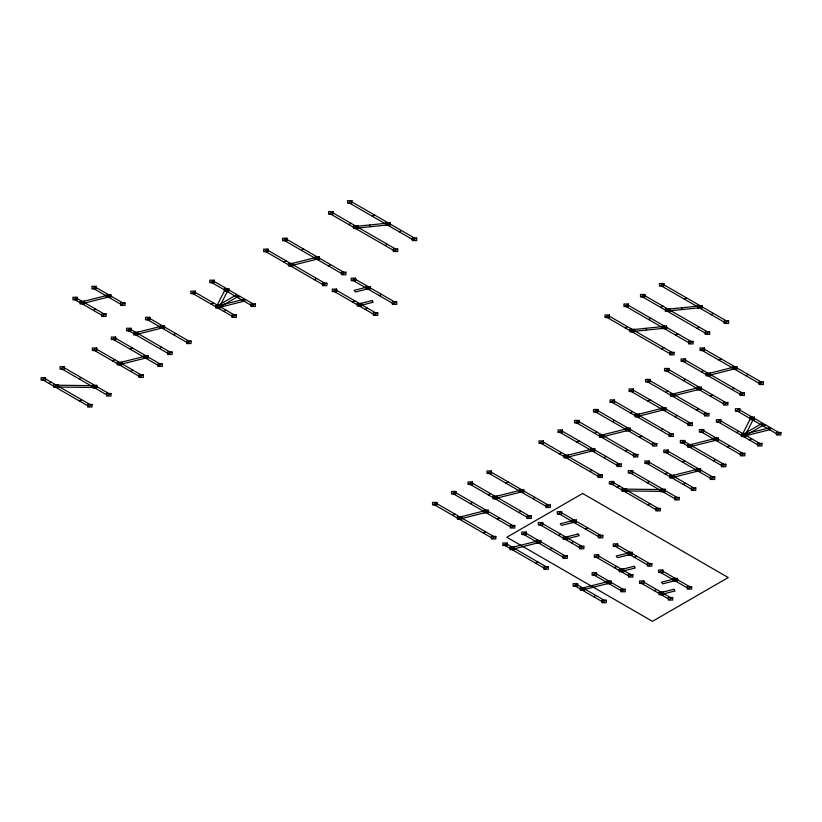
<?xml version="1.0" encoding="UTF-8"?>
<svg xmlns="http://www.w3.org/2000/svg" width="822" height="822" viewBox="0 0 822 822"><rect width="100%" height="100%" fill="white"/><g stroke="black" fill="none" stroke-linecap="round" stroke-linejoin="round"><path stroke-width="1.23" d="M75.357 299.938L77.556 298.674M81.142 303.287L83.341 302.013M107.548 296.639L109.747 295.375M93.503 310.418L95.712 309.154M129.003 330.917L131.201 329.643M48.95 383.391L51.149 382.117M134.787 334.256L136.997 332.982M54.745 386.73L56.944 385.467M161.194 327.618L163.403 326.344M225.485 290.505L227.694 289.241M78.963 378.829L81.172 377.565M130.225 349.237L132.434 347.963M301.469 250.371L303.678 249.097M112.604 360.95L114.803 359.676M211.1 304.089L213.299 302.815M283.847 262.084L286.046 260.81M348.805 224.581L351.015 223.307M372.263 216.227L374.462 214.953M118.389 364.29L120.587 363.016M216.885 307.428L219.084 306.154M289.632 265.424L291.831 264.15M354.601 227.92L356.799 226.646M173.586 334.77L175.785 333.496M237.866 297.656L240.075 296.382M159.54 348.549L161.739 347.274M223.82 311.435L226.029 310.161M93.533 387.244L95.742 385.97M144.795 357.652L146.994 356.378M316.038 258.786L318.237 257.512M79.487 401.023L81.697 399.749M130.749 371.431L132.959 370.157M386.823 224.642L389.032 223.368M328.43 265.938L330.629 264.663M314.384 279.716L316.583 278.442M399.215 231.794L401.413 230.52M385.169 245.573L387.378 244.298M366.889 288.46L369.109 287.197M352.504 302.044L354.703 300.77M358.3 305.383L360.498 304.109M379.281 295.612L381.48 294.338M365.235 309.391L367.434 308.116M625.223 327.916L627.422 326.642M660.724 307.407L662.933 306.144M648.671 319.563L650.87 318.289M684.181 299.064L686.38 297.79M631.008 331.256L633.207 329.982M666.519 310.757L668.718 309.483M663.241 327.978L665.44 326.704M698.751 307.469L700.95 306.205M675.622 335.129L677.831 333.855M711.133 314.62L713.342 313.357M661.587 348.908L663.786 347.634M697.087 328.399L699.296 327.135M470.39 503.65L472.588 502.386M505.9 483.151L508.099 481.877M576.921 442.144L579.12 440.88M612.431 421.645L614.63 420.381M647.942 401.146L650.14 399.872M683.452 380.648L685.651 379.374M718.962 360.139L721.161 358.875M452.768 515.363L454.967 514.089M488.278 494.865L490.477 493.59M559.289 453.857L561.498 452.593M594.799 433.358L597.008 432.084M630.31 412.86L632.519 411.586M665.82 392.361L668.029 391.087M701.33 371.852L703.529 370.588M458.553 518.703L460.752 517.439M494.063 498.204L496.262 496.93M565.084 457.207L567.283 455.933M600.594 436.698L602.793 435.434M636.105 416.199L638.304 414.925M671.615 395.701L673.814 394.426M707.126 375.202L709.324 373.928M484.959 512.065L487.158 510.791M520.47 491.566L522.669 490.292M591.491 450.559L593.689 449.285M627.001 430.06L629.2 428.786M662.511 409.562L664.71 408.287M698.022 389.053L700.221 387.789M733.532 368.554L735.731 367.28M497.351 519.216L499.55 517.942M532.862 498.718L535.06 497.444M603.882 457.71L606.081 456.436M639.382 437.212L641.592 435.937M674.893 416.713L677.102 415.439M710.403 396.204L712.612 394.94M745.914 375.705L748.123 374.431M483.305 532.995L485.504 531.721M518.816 512.496L521.014 511.222M589.836 471.489L592.035 470.225M625.347 450.99L627.546 449.716M660.857 430.492L663.056 429.218M696.357 409.993L698.566 408.719M731.868 389.484L734.077 388.22M505.242 545.664L507.441 544.39M682.794 443.161L684.993 441.887M617.199 487.292L619.398 486.018M511.037 549.004L513.236 547.729M688.579 446.5L690.778 445.226M622.984 490.631L625.182 489.357M537.444 542.366L539.643 541.092M572.975 521.878L575.194 520.614M714.986 439.852L717.185 438.588M751.051 419.035L753.271 417.771M647.212 482.73L649.411 481.456M682.722 462.231L684.921 460.957M558.59 535.461L560.789 534.187M665.09 473.945L667.289 472.671M736.666 432.619L738.865 431.345M564.375 538.8L566.584 537.526M670.886 477.284L673.084 476.01M742.451 435.958L744.66 434.694M549.826 549.517L552.035 548.243M585.367 529.029L587.566 527.755M727.378 447.004L729.576 445.74M763.443 426.186L765.642 424.912M535.78 563.296L537.989 562.022M571.321 542.808L573.52 541.534M713.332 460.793L715.53 459.519M749.397 439.965L751.596 438.701M661.782 491.145L663.981 489.871M697.292 470.636L699.491 469.372M647.736 504.924L649.935 503.65M683.246 484.415L685.445 483.151M628.933 554.182L631.152 552.918M575.585 586.271L577.784 584.997M614.548 567.766L616.757 566.502M634.389 557.326L636.588 556.062M581.37 589.61L583.569 588.347M620.343 571.105L622.542 569.841M607.777 582.973L609.975 581.699M593.731 596.751L595.94 595.477M654.363 590.751L656.573 589.487M674.184 580.311L676.403 579.048M660.158 594.101L662.357 592.826M681.479 307.798L682.024 309.565M645.969 328.297L646.513 330.074M369.561 224.961L370.095 226.738M55.875 385.199L55.804 386.998L94.602 387.511L94.674 385.713L55.875 385.199M624.124 489.1L624.052 490.898L662.84 491.402L662.912 489.604L624.124 489.1M225.084 289.621L216.494 306.534L219.474 307.048L228.074 290.125L225.084 289.621M750.65 418.151L742.061 435.074L745.051 435.578L753.64 418.655L750.65 418.151M76.23 297.903L74.021 299.177L102.75 315.761L104.959 314.487L76.23 297.903M95.188 286.96L92.978 288.234L121.707 304.818L123.906 303.544L95.188 286.96M44.398 378.223L42.199 379.497L88.735 406.366L90.944 405.092L44.398 378.223M63.356 367.28L61.157 368.554L107.692 395.423L109.901 394.149L63.356 367.28M95.66 348.631L93.461 349.895L139.997 376.764L142.206 375.5L95.66 348.631M114.618 337.688L112.419 338.952L158.954 365.821L161.153 364.557L114.618 337.688M129.876 328.872L127.677 330.146L168.787 353.881L170.986 352.617L129.876 328.872M148.833 317.929L146.624 319.203L187.745 342.938L189.944 341.675L148.833 317.929M194.156 291.759L191.958 293.033L233.068 316.768L235.277 315.504L194.156 291.759M213.114 280.816L210.915 282.09L252.025 305.825L254.234 304.561L213.114 280.816M266.903 249.765L264.705 251.029L323.632 285.049L325.831 283.785L266.903 249.765M285.861 238.822L283.662 240.086L342.589 274.106L344.788 272.842L285.861 238.822M331.872 212.251L329.673 213.525L394.416 250.905L396.625 249.641L331.872 212.251M350.83 201.308L348.62 202.582L413.374 239.962L415.572 238.699L350.83 201.308M235.842 295.211L216.885 306.154L219.084 307.428L238.041 296.485L235.842 295.211M335.571 289.724L333.362 290.988L374.483 314.734L376.682 313.459L335.571 289.724M354.529 278.781L352.319 280.045L393.44 303.791L395.639 302.517L354.529 278.781M608.28 315.586L606.081 316.86L670.834 354.241L673.033 352.977L608.28 315.586M627.237 304.643L625.039 305.918L689.781 343.298L691.99 342.024L627.237 304.643M643.79 295.088L641.592 296.362L706.334 333.742L708.543 332.468L643.79 295.088M662.748 284.145L660.549 285.419L725.292 322.799L727.501 321.525L662.748 284.145M435.824 503.043L433.626 504.318L492.553 538.338L494.752 537.064L435.824 503.043M454.782 492.101L452.583 493.375L511.51 527.395L513.709 526.121L454.782 492.101M471.335 482.545L469.136 483.809L528.063 517.829L530.262 516.565L471.335 482.545M490.292 471.602L488.093 472.866L547.02 506.886L549.219 505.622L490.292 471.602M542.356 441.537L540.157 442.811L599.084 476.832L601.283 475.558L542.356 441.537M561.313 430.594L559.114 431.869L618.041 465.889L620.24 464.615L561.313 430.594M577.866 421.039L575.667 422.313L634.594 456.333L636.793 455.059L577.866 421.039M596.823 410.096L594.625 411.36L653.541 445.39L655.751 444.116L596.823 410.096M613.376 400.54L611.178 401.804L670.105 435.824L672.304 434.561L613.376 400.54M632.334 389.587L630.125 390.861L689.052 424.882L691.261 423.618L632.334 389.587M648.887 380.031L646.678 381.305L705.605 415.326L707.814 414.052L648.887 380.031M667.844 369.088L665.635 370.362L724.562 404.383L726.771 403.109L667.844 369.088M684.397 359.533L682.188 360.807L741.115 394.827L743.324 393.553L684.397 359.533M703.355 348.59L701.145 349.864L760.073 383.884L762.282 382.61L703.355 348.59M582.613 493.477L506.804 537.249L652.432 621.329L728.241 577.558L582.613 493.477M506.116 543.619L503.917 544.894L545.027 568.629L547.236 567.365L506.116 543.619M525.073 532.677L522.874 533.951L563.984 557.686L566.194 556.422L525.073 532.677M541.647 523.141L539.448 524.405L580.568 548.151L582.767 546.877L541.647 523.141M560.604 512.188L558.405 513.462L599.526 537.198L601.725 535.934L560.604 512.188M612.647 482.124L610.448 483.387L656.984 510.257L659.182 508.993L612.647 482.124M631.604 471.181L629.395 472.445L675.941 499.314L678.14 498.04L631.604 471.181M648.157 461.615L645.948 462.889L692.494 489.758L694.693 488.484L648.157 461.615M667.115 450.672L664.906 451.946L711.451 478.815L713.65 477.541L667.115 450.672M683.668 441.116L681.459 442.39L722.579 466.125L724.778 464.851L683.668 441.116M702.625 430.173L700.416 431.447L741.536 455.183L743.735 453.908L702.625 430.173M719.723 420.299L717.524 421.573L758.644 445.308L760.843 444.034L719.723 420.299M738.68 409.356L736.481 410.62L777.602 434.365L779.801 433.091L738.68 409.356M761.408 423.741L742.451 434.694L744.66 435.958L763.607 425.015L761.408 423.741M597.615 555.446L595.405 556.72L629.59 576.448L631.789 575.174L597.615 555.446M616.572 544.503L614.363 545.777L648.548 565.505L650.747 564.231L616.572 544.503M576.458 584.237L574.249 585.5L602.978 602.094L605.187 600.82L576.458 584.237M595.416 573.294L593.207 574.557L621.935 591.152L624.134 589.877L595.416 573.294M642.866 581.575L640.657 582.839L669.406 599.433L671.605 598.169L642.866 581.575M661.813 570.622L659.614 571.896L688.363 588.49L690.562 587.227L661.813 570.622M108.031 295.18L81.625 301.828L82.868 303.472L109.275 296.834L108.031 295.18M316.521 257.327L290.115 263.965L291.358 265.609L317.765 258.971L316.521 257.327M243.774 299.321L217.368 305.969L218.611 307.613L245.018 300.975L243.774 299.321M161.677 326.159L135.27 332.797L136.514 334.441L162.92 327.803L161.677 326.159M367.383 287.012L354.179 290.33L355.423 291.974L368.626 288.656L367.383 287.012M145.278 356.193L118.871 362.831L120.115 364.485L146.522 357.837L145.278 356.193M371.976 300.605L358.772 303.924L360.015 305.568L373.219 302.249L371.976 300.605M734.005 367.095L707.598 373.743L708.841 375.387L735.248 368.739L734.005 367.095M698.495 387.594L672.088 394.241L673.331 395.885L699.738 389.248L698.495 387.594M662.984 408.102L636.577 414.74L637.821 416.384L664.227 409.746L662.984 408.102M627.474 428.601L601.067 435.239L602.31 436.893L628.717 430.245L627.474 428.601M591.963 449.1L565.557 455.748L566.81 457.392L593.217 450.744L591.963 449.1M715.469 438.393L689.062 445.041L690.305 446.685L716.712 440.047L715.469 438.393M520.953 490.107L494.546 496.745L495.789 498.389L522.196 491.751L520.953 490.107M769.341 427.861L742.934 434.499L744.177 436.153L770.584 429.505L769.341 427.861M485.442 510.606L459.036 517.244L460.279 518.898L486.686 512.25L485.442 510.606M697.765 469.177L671.358 475.825L672.602 477.469L699.008 470.831L697.765 469.177M573.468 520.429L560.265 523.748L561.508 525.392L574.712 522.073L573.468 520.429M537.917 540.907L511.51 547.544L512.753 549.199L539.16 542.551L537.917 540.907M578.061 534.023L564.858 537.341L566.101 538.985L579.304 535.667L578.061 534.023M629.426 552.733L616.223 556.052L617.476 557.706L630.679 554.377L629.426 552.733M634.019 566.327L620.816 569.646L622.059 571.3L635.262 567.981L634.019 566.327M608.259 581.514L581.853 588.151L583.096 589.806L609.503 583.158L608.259 581.514M674.677 578.863L661.474 582.182L662.717 583.826L675.92 580.507L674.677 578.863M673.835 589.312L660.631 592.641L661.874 594.285L675.078 590.967L673.835 589.312M387.676 223.122L355.433 226.399L355.967 228.167L388.21 224.899L387.676 223.122M699.594 305.959L667.351 309.236L667.885 311.004L700.139 307.726L699.594 305.959M664.084 326.457L631.841 329.735L632.375 331.502L664.628 328.235L664.084 326.457M351.929 200.671L347.521 200.671L347.521 203.219L351.929 203.219L351.929 200.671M332.972 211.624L328.564 211.624L328.564 214.162L332.972 214.162L332.972 211.624M390.142 222.741L385.744 222.741L385.744 225.279L390.142 225.279L390.142 222.741M357.899 226.009L353.501 226.009L353.501 228.557L357.899 228.557L357.899 226.009M416.682 238.061L412.274 238.061L412.274 240.599L416.682 240.599L416.682 238.061M286.96 238.185L282.562 238.185L282.562 240.723L286.96 240.723L286.96 238.185M397.725 249.004L393.317 249.004L393.317 251.542L397.725 251.542L397.725 249.004M268.003 249.128L263.605 249.128L263.605 251.666L268.003 251.666L268.003 249.128M319.357 256.885L314.96 256.885L314.96 259.423L319.357 259.423L319.357 256.885M292.94 263.523L288.532 263.523L288.532 266.061L292.94 266.061L292.94 263.523M345.887 272.205L341.49 272.205L341.49 274.743L345.887 274.743L345.887 272.205M355.628 278.144L351.22 278.144L351.22 280.682L355.628 280.682L355.628 278.144M214.213 280.179L209.816 280.179L209.816 282.727L214.213 282.727L214.213 280.179M326.93 283.148L322.532 283.148L322.532 285.686L326.93 285.686L326.93 283.148M663.847 283.508L659.45 283.508L659.45 286.056L663.847 286.056L663.847 283.508M96.287 286.323L91.879 286.323L91.879 288.861L96.287 288.861L96.287 286.323M370.208 286.559L365.811 286.559L365.811 289.108L370.208 289.108L370.208 286.559M228.804 288.604L224.396 288.604L224.396 291.142L228.804 291.142L228.804 288.604M336.671 289.087L332.263 289.087L332.263 291.625L336.671 291.625L336.671 289.087M195.256 291.132L190.858 291.132L190.858 293.67L195.256 293.67L195.256 291.132M644.89 294.451L640.492 294.451L640.492 296.999L644.89 296.999L644.89 294.451M110.867 294.749L106.47 294.749L106.47 297.287L110.867 297.287L110.867 294.749M77.33 297.266L72.922 297.266L72.922 299.814L77.33 299.814L77.33 297.266M84.45 301.376L80.042 301.376L80.042 303.924L84.45 303.924L84.45 301.376M396.738 301.88L392.341 301.88L392.341 304.417L396.738 304.417L396.738 301.88M125.016 302.907L120.608 302.907L120.608 305.455L125.016 305.455L125.016 302.907M361.598 303.482L357.19 303.482L357.19 306.02L361.598 306.02L361.598 303.482M255.334 303.924L250.926 303.924L250.926 306.462L255.334 306.462L255.334 303.924M628.337 304.006L623.939 304.006L623.939 306.555L628.337 306.555L628.337 304.006M220.183 305.517L215.785 305.517L215.785 308.065L220.183 308.065L220.183 305.517M702.07 305.579L697.662 305.579L697.662 308.116L702.07 308.116L702.07 305.579M669.817 308.846L665.419 308.846L665.419 311.384L669.817 311.384L669.817 308.846M377.781 312.822L373.383 312.822L373.383 315.371L377.781 315.371L377.781 312.822M106.059 313.85L101.651 313.85L101.651 316.398L106.059 316.398L106.059 313.85M236.376 314.867L231.968 314.867L231.968 317.405L236.376 317.405L236.376 314.867M609.379 314.96L604.982 314.96L604.982 317.498L609.379 317.498L609.379 314.96M149.933 317.292L145.525 317.292L145.525 319.84L149.933 319.84L149.933 317.292M728.6 320.888L724.192 320.888L724.192 323.436L728.6 323.436L728.6 320.888M164.513 325.718L160.115 325.718L160.115 328.255L164.513 328.255L164.513 325.718M666.56 326.077L662.152 326.077L662.152 328.615L666.56 328.615L666.56 326.077M130.975 328.245L126.567 328.245L126.567 330.783L130.975 330.783L130.975 328.245M634.307 329.345L629.909 329.345L629.909 331.893L634.307 331.893L634.307 329.345M709.643 331.841L705.235 331.841L705.235 334.379L709.643 334.379L709.643 331.841M138.096 332.355L133.688 332.355L133.688 334.893L138.096 334.893L138.096 332.355M115.717 337.051L111.319 337.051L111.319 339.589L115.717 339.589L115.717 337.051M191.043 341.038L186.645 341.038L186.645 343.575L191.043 343.575L191.043 341.038M693.09 341.397L688.682 341.397L688.682 343.935L693.09 343.935L693.09 341.397M96.76 347.994L92.362 347.994L92.362 350.532L96.76 350.532L96.76 347.994M704.454 347.953L700.046 347.953L700.046 350.501L704.454 350.501L704.454 347.953M172.096 351.98L167.688 351.98L167.688 354.518L172.096 354.518L172.096 351.98M674.132 352.34L669.725 352.34L669.725 354.878L674.132 354.878L674.132 352.34M148.114 355.751L143.716 355.751L143.716 358.289L148.114 358.289L148.114 355.751M685.497 358.895L681.089 358.895L681.089 361.444L685.497 361.444L685.497 358.895M121.697 362.389L117.289 362.389L117.289 364.927L121.697 364.927L121.697 362.389M162.263 363.92L157.855 363.92L157.855 366.458L162.263 366.458L162.263 363.92M64.455 366.643L60.057 366.643L60.057 369.181L64.455 369.181L64.455 366.643M736.851 366.653L732.443 366.653L732.443 369.201L736.851 369.201L736.851 366.653M668.944 368.451L664.536 368.451L664.536 370.999L668.944 370.999L668.944 368.451M710.424 373.291L706.016 373.291L706.016 375.829L710.424 375.829L710.424 373.291M143.305 374.863L138.897 374.863L138.897 377.401L143.305 377.401L143.305 374.863M45.508 377.586L41.1 377.586L41.1 380.134L45.508 380.134L45.508 377.586M649.986 379.404L645.578 379.404L645.578 381.942L649.986 381.942L649.986 379.404M763.381 381.973L758.973 381.973L758.973 384.521L763.381 384.521L763.381 381.973M58.043 384.83L53.636 384.83L53.636 387.368L58.043 387.368L58.043 384.83M96.852 385.343L92.454 385.343L92.454 387.892L96.852 387.892L96.852 385.343M701.341 387.162L696.933 387.162L696.933 389.7L701.341 389.7L701.341 387.162M633.433 388.96L629.025 388.96L629.025 391.498L633.433 391.498L633.433 388.96M744.424 392.916L740.016 392.916L740.016 395.464L744.424 395.464L744.424 392.916M111.001 393.512L106.593 393.512L106.593 396.05L111.001 396.05L111.001 393.512M674.913 393.789L670.516 393.789L670.516 396.338L674.913 396.338L674.913 393.789M614.476 399.903L610.068 399.903L610.068 402.441L614.476 402.441L614.476 399.903M727.871 402.472L723.463 402.472L723.463 405.02L727.871 405.02L727.871 402.472M92.043 404.455L87.635 404.455L87.635 407.003L92.043 407.003L92.043 404.455M665.83 407.661L661.422 407.661L661.422 410.199L665.83 410.199L665.83 407.661M739.779 408.719L735.382 408.719L735.382 411.257L739.779 411.257L739.779 408.719M597.923 409.459L593.515 409.459L593.515 411.997L597.923 411.997L597.923 409.459M708.913 413.425L704.505 413.425L704.505 415.963L708.913 415.963L708.913 413.425M639.403 414.298L635.005 414.298L635.005 416.836L639.403 416.836L639.403 414.298M754.37 417.134L749.962 417.134L749.962 419.682L754.37 419.682L754.37 417.134M720.822 419.662L716.424 419.662L716.424 422.2L720.822 422.2L720.822 419.662M578.965 420.402L574.557 420.402L574.557 422.94L578.965 422.94L578.965 420.402M692.36 422.981L687.952 422.981L687.952 425.519L692.36 425.519L692.36 422.981M630.32 428.159L625.912 428.159L625.912 430.707L630.32 430.707L630.32 428.159M703.724 429.536L699.317 429.536L699.317 432.084L703.724 432.084L703.724 429.536M562.412 429.957L558.004 429.957L558.004 432.506L562.412 432.506L562.412 429.957M780.9 432.454L776.492 432.454L776.492 435.002L780.9 435.002L780.9 432.454M673.403 433.924L668.995 433.924L668.995 436.461L673.403 436.461L673.403 433.924M745.76 434.057L741.352 434.057L741.352 436.595L745.76 436.595L745.76 434.057M603.893 434.797L599.495 434.797L599.495 437.335L603.893 437.335L603.893 434.797M718.305 437.962L713.907 437.962L713.907 440.5L718.305 440.5L718.305 437.962M684.767 440.479L680.359 440.479L680.359 443.027L684.767 443.027L684.767 440.479M543.455 440.9L539.057 440.9L539.057 443.448L543.455 443.448L543.455 440.9M761.943 443.397L757.545 443.397L757.545 445.945L761.943 445.945L761.943 443.397M656.85 443.479L652.442 443.479L652.442 446.017L656.85 446.017L656.85 443.479M691.888 444.589L687.48 444.589L687.48 447.137L691.888 447.137L691.888 444.589M594.809 448.658L590.402 448.658L590.402 451.206L594.809 451.206L594.809 448.658M668.214 450.035L663.806 450.035L663.806 452.583L668.214 452.583L668.214 450.035M744.835 453.271L740.437 453.271L740.437 455.82L744.835 455.82L744.835 453.271M637.893 454.422L633.485 454.422L633.485 456.97L637.893 456.97L637.893 454.422M568.382 455.296L563.984 455.296L563.984 457.833L568.382 457.833L568.382 455.296M649.257 460.988L644.849 460.988L644.849 463.526L649.257 463.526L649.257 460.988M621.34 463.978L616.932 463.978L616.932 466.526L621.34 466.526L621.34 463.978M725.877 464.225L721.48 464.225L721.48 466.762L725.877 466.762L725.877 464.225M700.611 468.746L696.203 468.746L696.203 471.283L700.611 471.283L700.611 468.746M632.704 470.544L628.296 470.544L628.296 473.082L632.704 473.082L632.704 470.544M491.392 470.965L486.994 470.965L486.994 473.503L491.392 473.503L491.392 470.965M602.382 474.921L597.984 474.921L597.984 477.469L602.382 477.469L602.382 474.921M674.184 475.373L669.776 475.373L669.776 477.921L674.184 477.921L674.184 475.373M714.75 476.904L710.342 476.904L710.342 479.452L714.75 479.452L714.75 476.904M613.746 481.487L609.338 481.487L609.338 484.024L613.746 484.024L613.746 481.487M472.434 481.908L468.037 481.908L468.037 484.446L472.434 484.446L472.434 481.908M695.792 487.857L691.394 487.857L691.394 490.395L695.792 490.395L695.792 487.857M626.282 488.72L621.884 488.72L621.884 491.268L626.282 491.268L626.282 488.72M665.101 489.244L660.693 489.244L660.693 491.782L665.101 491.782L665.101 489.244M523.789 489.665L519.381 489.665L519.381 492.203L523.789 492.203L523.789 489.665M455.881 491.464L451.483 491.464L451.483 494.001L455.881 494.001L455.881 491.464M497.361 496.303L492.964 496.303L492.964 498.841L497.361 498.841L497.361 496.303M679.239 497.413L674.841 497.413L674.841 499.951L679.239 499.951L679.239 497.413M436.924 502.406L432.526 502.406L432.526 504.955L436.924 504.955L436.924 502.406M550.319 504.985L545.921 504.985L545.921 507.523L550.319 507.523L550.319 504.985M660.282 508.356L655.884 508.356L655.884 510.894L660.282 510.894L660.282 508.356M488.278 510.164L483.881 510.164L483.881 512.712L488.278 512.712L488.278 510.164M561.703 511.561L557.306 511.561L557.306 514.099L561.703 514.099L561.703 511.561M531.361 515.928L526.964 515.928L526.964 518.466L531.361 518.466L531.361 515.928M461.851 516.802L457.453 516.802L457.453 519.34L461.851 519.34L461.851 516.802M576.294 519.977L571.886 519.977L571.886 522.525L576.294 522.525L576.294 519.977M542.746 522.504L538.348 522.504L538.348 525.042L542.746 525.042L542.746 522.504M514.808 525.484L510.411 525.484L510.411 528.022L514.808 528.022L514.808 525.484M526.172 532.039L521.775 532.039L521.775 534.588L526.172 534.588L526.172 532.039M602.824 535.297L598.416 535.297L598.416 537.835L602.824 537.835L602.824 535.297M495.851 536.427L491.453 536.427L491.453 538.975L495.851 538.975L495.851 536.427M567.683 536.889L563.276 536.889L563.276 539.438L567.683 539.438L567.683 536.889M540.763 540.465L536.355 540.465L536.355 543.003L540.763 543.003L540.763 540.465M507.215 542.993L502.817 542.993L502.817 545.531L507.215 545.531L507.215 542.993M617.671 543.866L613.263 543.866L613.263 546.404L617.671 546.404L617.671 543.866M583.867 546.24L579.469 546.24L579.469 548.777L583.867 548.777L583.867 546.24M514.336 547.103L509.928 547.103L509.928 549.641L514.336 549.641L514.336 547.103M632.252 552.292L627.854 552.292L627.854 554.829L632.252 554.829L632.252 552.292M598.714 554.809L594.306 554.809L594.306 557.357L598.714 557.357L598.714 554.809M567.293 555.785L562.885 555.785L562.885 558.323L567.293 558.323L567.293 555.785M651.846 563.594L647.438 563.594L647.438 566.142L651.846 566.142L651.846 563.594M548.336 566.728L543.928 566.728L543.928 569.266L548.336 569.266L548.336 566.728M623.641 569.204L619.243 569.204L619.243 571.742L623.641 571.742L623.641 569.204M662.922 569.995L658.514 569.995L658.514 572.533L662.922 572.533L662.922 569.995M596.515 572.657L592.107 572.657L592.107 575.194L596.515 575.194L596.515 572.657M632.889 574.547L628.491 574.547L628.491 577.085L632.889 577.085L632.889 574.547M677.503 578.411L673.105 578.411L673.105 580.948L677.503 580.948L677.503 578.411M643.965 580.938L639.557 580.938L639.557 583.476L643.965 583.476L643.965 580.938M611.095 581.072L606.698 581.072L606.698 583.62L611.095 583.62L611.095 581.072M577.558 583.599L573.15 583.599L573.15 586.137L577.558 586.137L577.558 583.599M691.662 586.589L687.254 586.589L687.254 589.127L691.662 589.127L691.662 586.589M584.678 587.709L580.27 587.709L580.27 590.247L584.678 590.247L584.678 587.709M625.244 589.24L620.836 589.24L620.836 591.778L625.244 591.778L625.244 589.24M663.457 592.189L659.059 592.189L659.059 594.738L663.457 594.738L663.457 592.189M672.704 597.532L668.307 597.532L668.307 600.07L672.704 600.07L672.704 597.532M606.287 600.183L601.879 600.183L601.879 602.732L606.287 602.732L606.287 600.183"/></g></svg>
